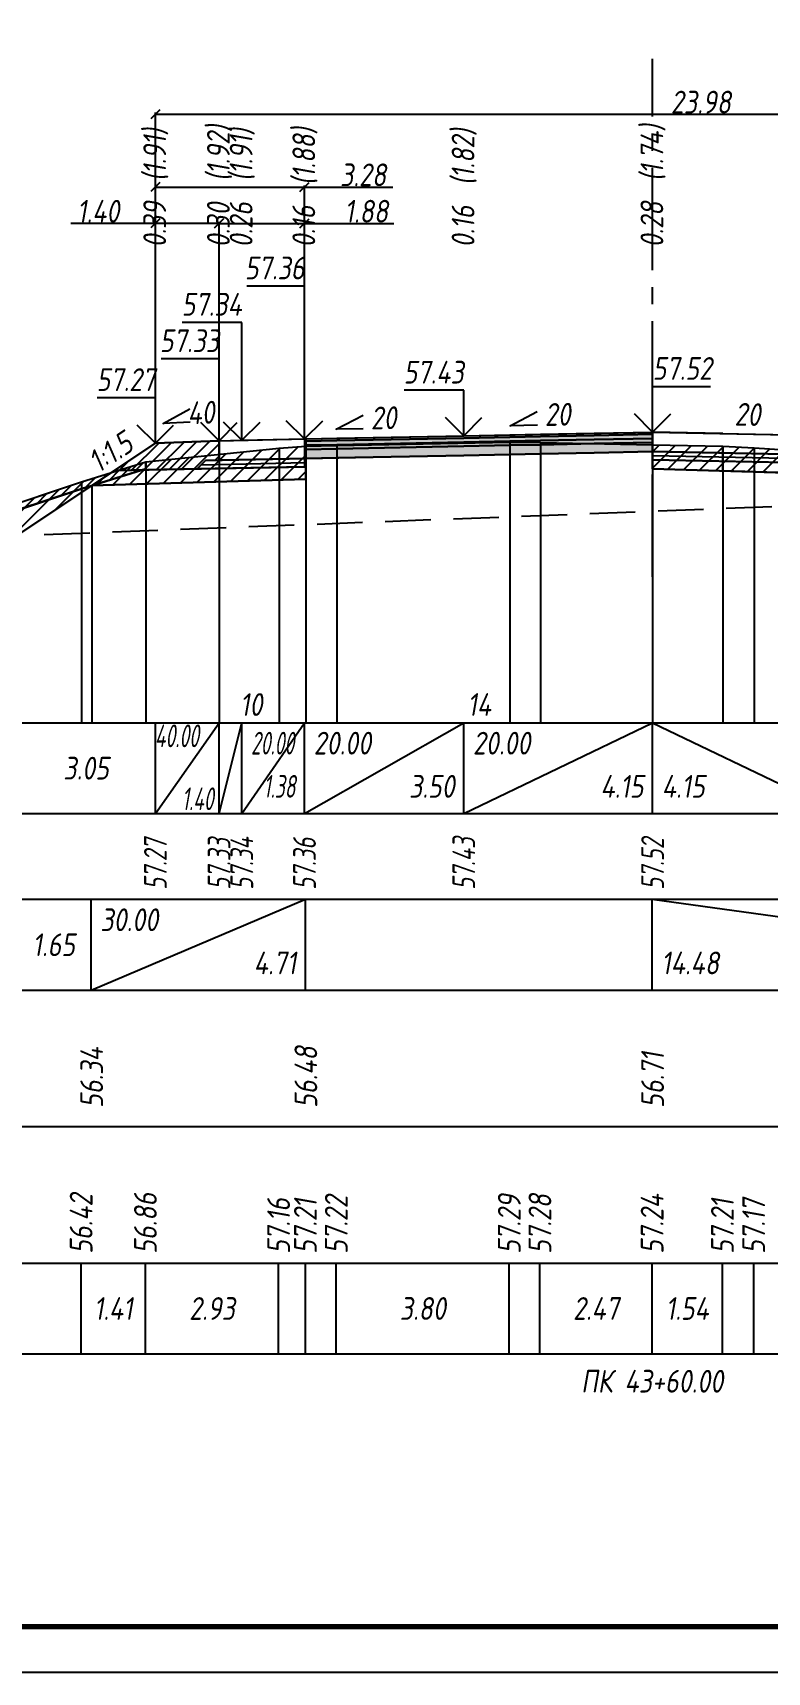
# Model space of a CAD drawing. Extents: x -717 to 1451, y -133302 to 233.
# Drawn here: x 110.3 to 191, y -68525.4 to -68345.1 of the extents above; entities that cross this region are included whole.
import ezdxf
from ezdxf.enums import TextEntityAlignment as Align

# ---------------------------------------------------------------- set-up
doc = ezdxf.new("R2010")
doc.units = 0
doc.linetypes.add('осевая2', pattern=[1.125, 0.75, -0.125, 0.125, -0.125])
doc.linetypes.add('штриховая', pattern=[0.75, 0.5, -0.25])
for name, color, linetype in [('Интерполированный поперечник', 2, 'Continuous'), ('Код_510', 7, 'Continuous'), ('Код_514', 1, 'Continuous'), ('Код_516', 1, 'Continuous'), ('Контур_0', 7, 'Continuous'), ('Контур_2521', 7, 'Continuous'), ('Контур_2564', 7, 'Continuous'), ('Контур_2660', 7, 'Continuous'), ('Контур_2665', 7, 'Continuous'), ('Контур_400', 7, 'Continuous'), ('Контур_508', 7, 'Continuous'), ('Контур_512', 7, 'Continuous'), ('Контур_513', 7, 'Continuous'), ('Красный поперечник', 1, 'Continuous'), ('Объём_2501', 7, 'Continuous'), ('Объём_2564', 7, 'Continuous'), ('Объём_2650', 7, 'Continuous'), ('Объём_2660', 7, 'Continuous'), ('Объём_2661', 7, 'Continuous'), ('Объём_2665', 7, 'Continuous'), ('Объём_2666', 7, 'Continuous'), ('Объём_2753', 7, 'Continuous'), ('Ось', 1, 'осевая2'), ('Откосы', 7, 'Continuous'), ('Отметки покрытия', 7, 'Continuous'), ('Подписи поперечников', 7, 'Continuous'), ('Рабочие отметки', 7, 'Continuous'), ('Рабочие отметки доп.', 7, 'Continuous'), ('Слои выравнивания', 7, 'Continuous'), ('Таблица', 7, 'Continuous'), ('Уклоны проезжей части', 7, 'Continuous'), ('Черный поперечник', 3, 'Continuous')]:
    doc.layers.add(name, color=color, linetype=linetype)
for name, color, linetype, true_color in [('Контур_2540', 2, 'Continuous', 0xffff00), ('Контур_2560', 2, 'Continuous', 0xffff00), ('Контур_2561', 7, 'Continuous', 0xff8040), ('Контур_2562', 3, 'Continuous', 0x00ff00), ('Контур_2563', 7, 'Continuous', 0xff8000), ('Контур_2570', 7, 'Continuous', 0x80ff00), ('Контур_2725', 7, 'Continuous', 0x323232), ('Контур_2736', 4, 'Continuous', 0x00ffff), ('Контур_2760', 7, 'Continuous', 0x323232), ('Контур_2761', 7, 'Continuous', 0x323232), ('Контур_2762', 7, 'Continuous', 0x323232), ('Контур_2763', 7, 'Continuous', 0x323232), ('Контур_402', 7, 'Continuous', 0xff6464), ('Контур_703', 4, 'Continuous', 0x00ffff), ('Объём_2500', 7, 'Continuous', 0xc0c0c0), ('Объём_2520', 7, 'Continuous', 0x80ffff), ('Объём_2540', 2, 'Continuous', 0xffff00), ('Объём_2560', 2, 'Continuous', 0xffff00), ('Объём_2561', 7, 'Continuous', 0xff8040), ('Объём_2562', 3, 'Continuous', 0x00ff00), ('Объём_2563', 7, 'Continuous', 0xff8000), ('Объём_2570', 7, 'Continuous', 0x80ff00), ('Объём_2600', 7, 'Continuous', 0x808000), ('Объём_2746', 2, 'Continuous', 0xffff00)]:
    doc.layers.add(name, color=color, linetype=linetype, true_color=true_color)
doc.styles.get("Standard").update_dxf_attribs({"font": 'txt', "height": 2.5})
doc.styles.add('М', font='romand.shx', dxfattribs={"width": 0.8, "oblique": 10, "height": 2.5})
doc.dimstyles.get("Standard").update_dxf_attribs({"dimtxt": 0.18, "dimasz": 0.18, "dimexe": 0.18, "dimexo": 0.0625, "dimgap": 0.09, "dimtad": 0, "dimtih": 1, "dimtoh": 1, "dimdec": 4, "dimzin": 0, "dimdsep": 46, "dimtxsty": 'Standard', "dimcen": 0.09, "dimadec": 0, "dimazin": 0, "dimtfac": 1, "dimtdec": 4, "dimtofl": 0, "dimtmove": 0, "dimatfit": 3, "dimfxl": 1, "dimtolj": 1, "dimtzin": 0, "dimarcsym": 0})

# ---------------------------------------------------------------- blocks, each defined once
blk = doc.blocks.new('_Oblique')
at = {"color": 0, "linetype": 'ByBlock', "lineweight": -2}
blk.add_line((-0.5, -0.5), (0.5, 0.5), dxfattribs=at)
blk = doc.blocks.new('*D2948')
at = {"color": 0, "lineweight": -2, "transparency": 16777216}
for p, q in [((123.8, -68366.09), (114.51, -68366.09)), ((123.8, -68390.27), (123.8, -68365.91)), ((130.8, -68366.09), (123.8, -68366.09)), ((130.8, -68389.99), (130.8, -68365.91))]:
    blk.add_line(p, q, dxfattribs=at)
at = {"layer": 'Defpoints', "color": 0, "transparency": 16777216}
for p in [(130.8, -68366.09), (123.8, -68390.33), (130.8, -68390.05)]:
    blk.add_point(p, dxfattribs=at)
at = {"color": 0, "lineweight": -2, "transparency": 16777216, "rotation": 180}
blk.add_blockref('_Oblique', (123.8, -68366.09), dxfattribs=at)
at = {"color": 0, "lineweight": -2, "transparency": 16777216}
blk.add_blockref('_Oblique', (130.8, -68366.09), dxfattribs=at)
at = {"color": 0, "transparency": 16777216, "insert": (117.52, -68364.75), "char_height": 2.5, "width": 0.69, "attachment_point": 5, "style": 'М'}
blk.add_mtext('\\A1;1.40', dxfattribs=at)
blk = doc.blocks.new('*D2950')
at = {"color": 0, "lineweight": -2, "transparency": 16777216}
for p, q in [((130.8, -68389.99), (130.8, -68365.91)), ((130.8, -68366.09), (140.19, -68366.09)), ((140.19, -68389.8), (140.19, -68365.91)), ((140.19, -68366.09), (150, -68366.09))]:
    blk.add_line(p, q, dxfattribs=at)
at = {"layer": 'Defpoints', "color": 0, "transparency": 16777216}
for p in [(140.19, -68366.09), (130.8, -68390.05), (140.19, -68389.86)]:
    blk.add_point(p, dxfattribs=at)
at = {"color": 0, "lineweight": -2, "transparency": 16777216, "rotation": 180}
blk.add_blockref('_Oblique', (130.8, -68366.09), dxfattribs=at)
at = {"color": 0, "lineweight": -2, "transparency": 16777216}
blk.add_blockref('_Oblique', (140.19, -68366.09), dxfattribs=at)
at = {"color": 0, "transparency": 16777216, "insert": (146.98, -68364.75), "char_height": 2.5, "width": 0.72, "attachment_point": 5, "style": 'М'}
blk.add_mtext('\\A1;1.88', dxfattribs=at)
blk = doc.blocks.new('*D2953')
at = {"color": 0, "lineweight": -2, "transparency": 16777216}
for p, q in [((123.8, -68390.27), (123.8, -68361.91)), ((140.19, -68389.8), (140.19, -68361.91)), ((123.8, -68362.09), (140.19, -68362.09)), ((140.19, -68362.09), (149.91, -68362.09))]:
    blk.add_line(p, q, dxfattribs=at)
at = {"layer": 'Defpoints', "color": 0, "transparency": 16777216}
for p in [(140.19, -68362.09), (123.8, -68390.33), (140.19, -68389.86)]:
    blk.add_point(p, dxfattribs=at)
at = {"color": 0, "lineweight": -2, "transparency": 16777216, "rotation": 180}
blk.add_blockref('_Oblique', (123.8, -68362.09), dxfattribs=at)
at = {"color": 0, "lineweight": -2, "transparency": 16777216}
blk.add_blockref('_Oblique', (140.19, -68362.09), dxfattribs=at)
at = {"color": 0, "transparency": 16777216, "insert": (146.63, -68360.75), "char_height": 2.5, "width": 0.78, "attachment_point": 5, "style": 'М'}
blk.add_mtext('\\A1;3.28', dxfattribs=at)
blk = doc.blocks.new('*D2954')
at = {"color": 0, "lineweight": -2, "transparency": 16777216}
for p, q in [((123.8, -68390.27), (123.8, -68353.91)), ((123.8, -68354.09), (243.69, -68354.09)), ((243.69, -68390.48), (243.69, -68353.91))]:
    blk.add_line(p, q, dxfattribs=at)
at = {"layer": 'Defpoints', "color": 0, "transparency": 16777216}
for p in [(243.69, -68354.09), (123.8, -68390.33), (243.69, -68390.54)]:
    blk.add_point(p, dxfattribs=at)
at = {"color": 0, "lineweight": -2, "transparency": 16777216, "rotation": 180}
blk.add_blockref('_Oblique', (123.8, -68354.09), dxfattribs=at)
at = {"color": 0, "lineweight": -2, "transparency": 16777216}
blk.add_blockref('_Oblique', (243.69, -68354.09), dxfattribs=at)
at = {"color": 0, "transparency": 16777216, "insert": (183.75, -68352.75), "char_height": 2.5, "width": 0.96, "attachment_point": 5, "style": 'М'}
blk.add_mtext('\\A1;23.98', dxfattribs=at)

msp = doc.modelspace()

# ---------------------------------------------------------------- hatches: boundary and pattern name
at = {"layer": 'Объём_2563'}
h = msp.add_hatch(dxfattribs=at)
h.set_pattern_fill('ANSI31', color=256, scale=0.3)
h.paths.add_polyline_path([(123.804, -68390.265), (130.804, -68389.985), (130.804, -68392.135), (129.304, -68392.165), (128.385, -68393.083), (119.304, -68393.265)])
at = {"layer": 'Объём_2570'}
h = msp.add_hatch(dxfattribs=at)
h.set_pattern_fill('ANSI31', color=256, scale=0.2)
h.paths.add_polyline_path([(122.762, -68393.072), (115.697, -68395.271), (108.572, -68397.644), (108.572, -68396.894), (115.697, -68394.521), (122.762, -68392.322)])
at = {"layer": 'Объём_2600'}
h = msp.add_hatch(dxfattribs=at)
h.set_pattern_fill('ANSI31', color=6, scale=0.4)
h.paths.add_polyline_path([(140.339, -68394.225), (116.804, -68394.931), (122.762, -68393.072), (122.762, -68392.322), (137.398, -68390.816), (140.339, -68390.583)])
h = msp.add_hatch(dxfattribs=at)
h.set_pattern_fill('ANSI31', color=6, scale=0.4)
h.paths.add_polyline_path([(211.591, -68394.077), (178.441, -68393.082), (178.441, -68390.429), (186.162, -68390.572), (189.598, -68390.781), (204.127, -68391.741), (204.127, -68392.491), (205.688, -68392.75)])
h = msp.add_hatch(dxfattribs=at)
h.set_pattern_fill('ANSI31', color=6, scale=0.4)
h.paths.add_polyline_path([(108.572, -68400.42), (99.144, -68400.783), (115.697, -68395.271), (116.804, -68394.931)])
at = {"layer": 'Слои выравнивания'}
for color, points in [(2, [(140.339, -68389.794), (143.734, -68389.726), (157.691, -68389.447), (162.743, -68389.346), (166.114, -68389.279), (172.03, -68389.161), (178.441, -68389.032), (178.441, -68389.282), (172.03, -68389.411), (166.114, -68389.529), (162.743, -68389.596), (157.691, -68389.697), (143.734, -68389.976), (140.339, -68390.044)]), (3, [(140.339, -68390.044), (143.734, -68389.976), (157.691, -68389.697), (162.743, -68389.596), (166.114, -68389.529), (172.03, -68389.411), (178.441, -68389.282), (178.441, -68389.732), (172.03, -68389.861), (166.114, -68389.979), (162.743, -68390.046), (157.691, -68390.147), (143.734, -68390.426), (140.339, -68390.494)]), (4, [(140.339, -68390.494), (143.734, -68390.426), (157.691, -68390.147), (162.743, -68390.046), (166.114, -68389.979), (172.03, -68389.861), (178.441, -68389.732), (178.441, -68390.182), (172.03, -68390.311), (166.114, -68390.429), (162.743, -68390.496), (157.691, -68390.597), (143.734, -68390.876), (140.339, -68390.944)]), (5, [(140.339, -68390.944), (143.734, -68390.876), (157.691, -68390.597), (162.743, -68390.496), (166.114, -68390.429), (172.03, -68390.311), (178.441, -68390.182), (178.441, -68391.182), (172.03, -68391.311), (166.114, -68391.429), (162.743, -68391.496), (157.691, -68391.597), (143.734, -68391.876), (140.339, -68391.944)])]:
    msp.add_hatch(color=color, dxfattribs=at).paths.add_polyline_path(points)

# ---------------------------------------------------------------- linework, layer by layer
at = {"flags": 128}
msp.add_lwpolyline([(-30.054, -68525.421), (389.946, -68525.421), (389.946, -68228.421), (-30.054, -68228.421)], close=True, dxfattribs=at)
at = {"const_width": 0.6, "flags": 128}
msp.add_lwpolyline([(-10.054, -68520.421), (384.946, -68520.421), (384.946, -68233.421), (-10.054, -68233.421)], close=True, dxfattribs=at)
at = {"layer": 'Интерполированный поперечник', "linetype": 'штриховая', "ltscale": 10, "flags": 128}
msp.add_lwpolyline([(96.597, -68400.881), (244.17, -68395.2)], dxfattribs=at)
at = {"layer": 'Код_510'}
for p, q in [((115.643, -68490.421), (115.643, -68480.421)), ((122.708, -68490.421), (122.708, -68480.421)), ((137.344, -68490.421), (137.344, -68480.421)), ((140.284, -68490.421), (140.284, -68480.421)), ((143.679, -68490.421), (143.679, -68480.421)), ((162.689, -68490.421), (162.689, -68480.421)), ((166.059, -68490.421), (166.059, -68480.421)), ((178.386, -68490.421), (178.386, -68480.421)), ((186.108, -68490.421), (186.108, -68480.421)), ((189.544, -68490.421), (189.544, -68480.421))]:
    msp.add_line(p, q, dxfattribs=at)
at = {"layer": 'Код_514'}
for p, q in [((123.804, -68431), (123.804, -68421)), ((123.804, -68431), (130.804, -68421)), ((130.804, -68431), (130.804, -68421)), ((130.804, -68431), (133.304, -68421)), ((133.304, -68431), (133.304, -68421)), ((133.304, -68431), (140.191, -68421)), ((140.191, -68431), (140.191, -68421)), ((140.191, -68431), (157.691, -68421)), ((157.691, -68431), (157.691, -68421)), ((157.691, -68431), (178.441, -68421)), ((178.441, -68431), (178.441, -68421)), ((178.441, -68421), (199.191, -68431))]:
    msp.add_line(p, q, dxfattribs=at)
at = {"layer": 'Код_516'}
for p, q in [((116.75, -68450.421), (116.75, -68440.421)), ((116.75, -68450.421), (140.284, -68440.421)), ((140.284, -68450.421), (140.284, -68440.421)), ((178.386, -68450.421), (178.386, -68440.421)), ((178.386, -68440.421), (250.803, -68450.421))]:
    msp.add_line(p, q, dxfattribs=at)
at = {"layer": 'Контур_0', "color": 18, "true_color": 0x000000, "flags": 128}
for points in [[(234.191, -68392.297), (178.441, -68391.182), (178.441, -68389.032), (236.691, -68390.197), (236.691, -68392.347), (234.191, -68392.297), (234.191, -68392.297)], [(130.804, -68389.985), (140.339, -68389.794), (140.339, -68391.944), (130.804, -68392.135), (130.804, -68389.985), (130.804, -68389.985)], [(119.304, -68393.265), (128.385, -68393.083), (129.304, -68392.165), (130.804, -68392.135)], [(129.304, -68392.165), (140.339, -68391.944), (140.339, -68392.844), (128.385, -68393.083), (129.304, -68392.165), (129.304, -68392.165)], [(236.691, -68393.247), (178.441, -68392.082), (178.441, -68391.182), (238.191, -68392.377), (239.109, -68393.296), (236.691, -68393.247), (236.691, -68393.247)]]:
    msp.add_lwpolyline(points, dxfattribs=at)
at = {"layer": 'Контур_2521', "color": 18, "true_color": 0x000000, "flags": 128}
for points in [[(128.845, -68392.624), (140.339, -68392.394)], [(178.441, -68391.632), (238.65, -68392.836)]]:
    msp.add_lwpolyline(points, dxfattribs=at)
at = {"layer": 'Контур_2540', "flags": 128}
for points in [[(178.441, -68393.082), (178.441, -68392.082), (248.191, -68393.477), (250.857, -68395.255), (178.441, -68393.082), (178.441, -68393.082)], [(140.339, -68394.225), (116.804, -68394.931), (119.304, -68393.265), (140.339, -68392.844), (140.339, -68394.225), (140.339, -68394.225)]]:
    msp.add_lwpolyline(points, dxfattribs=at)
at = {"layer": 'Контур_2560', "flags": 128}
msp.add_lwpolyline([(123.804, -68390.265), (123.804, -68390.265), (123.804, -68390.265), (130.804, -68389.985)], dxfattribs=at)
at = {"layer": 'Контур_2561', "flags": 128}
msp.add_lwpolyline([(130.804, -68389.985), (130.804, -68389.985), (123.804, -68390.265), (123.804, -68390.265), (130.804, -68389.985)], dxfattribs=at)
at = {"layer": 'Контур_2562', "flags": 128}
msp.add_lwpolyline([(123.804, -68390.265), (123.804, -68390.265), (123.804, -68390.265), (123.804, -68390.265), (123.804, -68390.265)], dxfattribs=at)
at = {"layer": 'Контур_2563', "flags": 128}
msp.add_lwpolyline([(123.804, -68390.265), (130.804, -68389.985), (130.804, -68392.135), (129.304, -68392.165), (128.385, -68393.083), (119.304, -68393.265), (123.804, -68390.265), (123.804, -68390.265)], dxfattribs=at)
at = {"layer": 'Контур_2564', "flags": 128}
msp.add_lwpolyline([(123.804, -68390.265), (130.804, -68389.985)], dxfattribs=at)
at = {"layer": 'Контур_2570', "flags": 128}
msp.add_lwpolyline([(96.597, -68401.631), (115.697, -68395.271), (122.762, -68393.072), (122.762, -68392.322), (137.398, -68390.816), (140.339, -68390.583), (143.734, -68390.515), (162.743, -68390.154), (166.114, -68390.201), (178.441, -68390.429), (186.162, -68390.572), (189.598, -68390.781), (204.127, -68391.741), (204.127, -68392.491), (205.688, -68392.75), (218.495, -68395.629), (222.867, -68395.449), (230.979, -68395.845), (244.17, -68395.95), (258.253, -68394.101), (284.609, -68394.149), (287.97, -68394.118)], dxfattribs=at)
at = {"layer": 'Контур_2660', "flags": 128}
for points in [[(116.804, -68394.931), (140.339, -68394.225)], [(178.441, -68393.082), (250.857, -68395.255)]]:
    msp.add_lwpolyline(points, dxfattribs=at)
at = {"layer": 'Контур_2665', "flags": 128}
msp.add_lwpolyline([(123.804, -68390.265), (123.804, -68390.265)], dxfattribs=at)
at = {"layer": 'Контур_2725', "flags": 128}
msp.add_lwpolyline([(140.339, -68391.944), (143.734, -68391.876), (157.691, -68391.597), (162.743, -68391.496), (166.114, -68391.429), (172.03, -68391.311), (178.441, -68391.182)], dxfattribs=at)
at = {"layer": 'Контур_2736', "flags": 128}
msp.add_lwpolyline([(123.804, -68390.265), (108.572, -68400.42)], dxfattribs=at)
at = {"layer": 'Контур_2760', "flags": 128}
msp.add_lwpolyline([(140.339, -68389.794), (143.734, -68389.726), (157.691, -68389.447), (162.743, -68389.346), (166.114, -68389.279), (172.03, -68389.161), (178.441, -68389.032)], dxfattribs=at)
at = {"layer": 'Контур_2761', "flags": 128}
msp.add_lwpolyline([(140.339, -68390.044), (143.734, -68389.976), (157.691, -68389.697), (162.743, -68389.596), (166.114, -68389.529), (172.03, -68389.411), (178.441, -68389.282)], dxfattribs=at)
at = {"layer": 'Контур_2762', "flags": 128}
msp.add_lwpolyline([(140.339, -68390.494), (143.734, -68390.426), (157.691, -68390.147), (162.743, -68390.046), (166.114, -68389.979), (172.03, -68389.861), (178.441, -68389.732)], dxfattribs=at)
at = {"layer": 'Контур_2763', "flags": 128}
msp.add_lwpolyline([(140.339, -68390.944), (143.734, -68390.876), (157.691, -68390.597), (162.743, -68390.496), (166.114, -68390.429), (172.03, -68390.311), (178.441, -68390.182)], dxfattribs=at)
at = {"layer": 'Контур_400', "flags": 128}
for points in [[(130.804, -68389.985), (133.304, -68389.935), (133.304, -68389.935), (140.191, -68389.797), (140.191, -68389.797), (140.191, -68389.797), (140.191, -68389.797), (157.691, -68389.447), (178.441, -68389.032)], [(178.441, -68389.032), (199.191, -68389.447), (216.691, -68389.797), (216.691, -68389.797), (216.691, -68389.797), (216.691, -68389.797), (234.191, -68390.147), (234.191, -68390.147), (236.691, -68390.197)]]:
    msp.add_lwpolyline(points, dxfattribs=at)
at = {"layer": 'Контур_402', "flags": 128}
msp.add_lwpolyline([(116.804, -68394.931), (140.339, -68394.225), (140.339, -68391.944), (178.441, -68391.182), (178.441, -68393.082), (250.857, -68395.255)], dxfattribs=at)
at = {"layer": 'Контур_508', "flags": 128}
msp.add_lwpolyline([(108.572, -68400.42), (116.804, -68394.931), (140.339, -68394.225), (140.339, -68391.944), (178.441, -68391.182), (178.441, -68393.082), (250.857, -68395.255), (254.492, -68397.678), (256.492, -68397.678), (262.97, -68393.36)], dxfattribs=at)
at = {"layer": 'Контур_512', "flags": 128}
for points in [[(108.572, -68400.42), (116.804, -68394.931), (140.339, -68394.225)], [(178.441, -68393.082), (250.857, -68395.255), (254.492, -68397.678), (256.492, -68397.678), (262.97, -68393.36)]]:
    msp.add_lwpolyline(points, dxfattribs=at)
at = {"layer": 'Контур_513', "flags": 128}
msp.add_lwpolyline([(108.572, -68400.42), (116.804, -68394.931), (140.339, -68394.225), (140.339, -68391.944), (178.441, -68391.182), (178.441, -68393.082), (250.857, -68395.255), (254.492, -68397.678), (256.492, -68397.678), (262.97, -68393.36)], dxfattribs=at)
at = {"layer": 'Контур_703', "flags": 128}
msp.add_lwpolyline([(123.804, -68390.265), (108.572, -68400.42)], dxfattribs=at)
at = {"layer": 'Красный поперечник'}
for p, q in [((157.691, -68389.447), (178.441, -68389.032)), ((178.441, -68389.032), (199.191, -68389.447)), ((108.572, -68400.42), (123.804, -68390.265)), ((123.804, -68390.265), (130.804, -68389.985)), ((130.804, -68389.985), (133.304, -68389.935)), ((133.304, -68389.935), (140.191, -68389.797)), ((140.191, -68389.797), (157.691, -68389.447)), ((140.339, -68394.225), (140.339, -68421)), ((178.441, -68393.082), (178.441, -68421)), ((116.804, -68394.931), (116.804, -68421))]:
    msp.add_line(p, q, dxfattribs=at)
at = {"layer": 'Объём_2500', "color": 18, "true_color": 0x000000, "flags": 128}
for points in [[(234.191, -68392.297), (178.441, -68391.182), (178.441, -68389.032), (236.691, -68390.197), (236.691, -68392.347), (234.191, -68392.297), (234.191, -68392.297)], [(130.804, -68389.985), (140.339, -68389.794), (140.339, -68391.944), (130.804, -68392.135), (130.804, -68389.985), (130.804, -68389.985)], [(140.191, -68391.947), (130.804, -68392.135), (130.804, -68389.985), (130.804, -68389.985), (130.804, -68389.985), (140.191, -68389.797), (140.191, -68391.947)]]:
    msp.add_lwpolyline(points, dxfattribs=at)
at = {"layer": 'Объём_2501', "flags": 128}
for points in [[(130.804, -68389.985), (133.304, -68389.935), (133.304, -68389.935), (140.191, -68389.797), (140.191, -68389.797), (140.191, -68389.797), (140.191, -68389.797), (157.691, -68389.447), (178.441, -68389.032)], [(178.441, -68389.032), (199.191, -68389.447), (216.691, -68389.797), (216.691, -68389.797), (216.691, -68389.797), (216.691, -68389.797), (234.191, -68390.147), (234.191, -68390.147), (236.691, -68390.197)], [(130.804, -68389.985), (133.304, -68389.935), (133.304, -68389.935), (140.191, -68389.797)]]:
    msp.add_lwpolyline(points, dxfattribs=at)
at = {"layer": 'Объём_2520', "color": 250, "flags": 128}
for points in [[(129.304, -68392.165), (140.339, -68391.944), (140.339, -68392.844), (128.385, -68393.083), (129.304, -68392.165), (129.304, -68392.165)], [(140.191, -68392.847), (128.385, -68393.083), (129.304, -68392.165), (129.304, -68392.165), (129.304, -68392.165), (140.191, -68391.947), (140.191, -68392.847)], [(236.691, -68393.247), (178.441, -68392.082), (178.441, -68391.182), (238.191, -68392.377), (239.109, -68393.296), (236.691, -68393.247), (236.691, -68393.247)]]:
    msp.add_lwpolyline(points, dxfattribs=at)
at = {"layer": 'Объём_2540', "flags": 128}
for points in [[(178.441, -68393.082), (178.441, -68392.082), (248.191, -68393.477), (250.857, -68395.255), (178.441, -68393.082), (178.441, -68393.082)], [(140.339, -68394.225), (116.804, -68394.931), (119.304, -68393.265), (140.339, -68392.844), (140.339, -68394.225), (140.339, -68394.225)], [(140.339, -68394.225), (116.804, -68394.931), (119.304, -68393.265), (140.339, -68392.844), (140.339, -68394.225)]]:
    msp.add_lwpolyline(points, dxfattribs=at)
at = {"layer": 'Объём_2560', "flags": 128}
msp.add_lwpolyline([(123.804, -68390.265), (123.804, -68390.265), (123.804, -68390.265), (130.804, -68389.985)], dxfattribs=at)
msp.add_lwpolyline([(123.804, -68390.265), (123.804, -68390.265), (123.804, -68390.265), (130.804, -68389.985)], dxfattribs=at)
at = {"layer": 'Объём_2561', "flags": 128}
msp.add_lwpolyline([(130.804, -68389.985), (130.804, -68389.985), (123.804, -68390.265), (123.804, -68390.265), (130.804, -68389.985)], dxfattribs=at)
msp.add_lwpolyline([(130.804, -68389.985), (130.804, -68389.985), (123.804, -68390.265), (123.804, -68390.265), (130.804, -68389.985)], dxfattribs=at)
at = {"layer": 'Объём_2562', "flags": 128}
msp.add_lwpolyline([(123.804, -68390.265), (123.804, -68390.265), (123.804, -68390.265), (123.804, -68390.265), (123.804, -68390.265)], dxfattribs=at)
msp.add_lwpolyline([(123.804, -68390.265), (123.804, -68390.265), (123.804, -68390.265), (123.804, -68390.265), (123.804, -68390.265)], dxfattribs=at)
at = {"layer": 'Объём_2563', "color": 250, "flags": 128}
msp.add_lwpolyline([(123.804, -68390.265), (130.804, -68389.985), (130.804, -68392.135), (129.304, -68392.165), (128.385, -68393.083), (119.304, -68393.265), (123.804, -68390.265), (123.804, -68390.265)], dxfattribs=at)
msp.add_lwpolyline([(123.804, -68390.265), (130.804, -68389.985), (130.804, -68392.135), (129.304, -68392.165), (128.385, -68393.083), (119.304, -68393.265), (123.804, -68390.265), (123.804, -68390.265)], dxfattribs=at)
at = {"layer": 'Объём_2564', "flags": 128}
msp.add_lwpolyline([(123.804, -68390.265), (130.804, -68389.985)], dxfattribs=at)
msp.add_lwpolyline([(123.804, -68390.265), (130.804, -68389.985)], dxfattribs=at)
at = {"layer": 'Объём_2570', "flags": 128}
msp.add_lwpolyline([(122.762, -68393.072), (115.697, -68395.271), (108.572, -68397.644), (108.572, -68396.894), (115.697, -68394.521), (122.762, -68392.322), (122.762, -68393.072), (122.762, -68393.072)], dxfattribs=at)
msp.add_lwpolyline([(122.762, -68393.072), (115.697, -68395.271), (108.572, -68397.644), (108.572, -68396.894), (115.697, -68394.521), (122.762, -68392.322), (122.762, -68393.072), (122.762, -68393.072)], dxfattribs=at)
at = {"layer": 'Объём_2650', "color": 6, "flags": 128}
for points in [[(137.398, -68390.816), (140.339, -68390.583), (140.339, -68394.225), (116.804, -68394.931), (122.762, -68393.072), (122.762, -68392.322), (137.398, -68390.816), (137.398, -68390.816)], [(140.339, -68394.225), (116.804, -68394.931), (122.762, -68393.072), (122.762, -68392.322), (137.398, -68390.816), (137.398, -68390.816), (137.398, -68390.816), (140.339, -68390.583), (140.339, -68394.225)], [(211.591, -68394.077), (178.441, -68393.082), (178.441, -68390.429), (186.162, -68390.572), (189.598, -68390.781), (204.127, -68391.741), (204.127, -68392.491), (205.688, -68392.75), (211.591, -68394.077), (211.591, -68394.077)], [(108.572, -68400.42), (99.144, -68400.783), (115.697, -68395.271), (116.804, -68394.931), (108.572, -68400.42), (108.572, -68400.42)], [(108.572, -68400.42), (99.144, -68400.783), (115.697, -68395.271), (116.804, -68394.931), (108.572, -68400.42), (108.572, -68400.42)]]:
    msp.add_lwpolyline(points, dxfattribs=at)
at = {"layer": 'Объём_2660', "flags": 128}
for points in [[(116.804, -68394.931), (140.339, -68394.225)], [(116.804, -68394.931), (140.191, -68394.23)], [(178.441, -68393.082), (250.857, -68395.255)]]:
    msp.add_lwpolyline(points, dxfattribs=at)
at = {"layer": 'Объём_2661', "flags": 128}
msp.add_lwpolyline([(123.804, -68390.265), (108.572, -68400.42)], dxfattribs=at)
msp.add_lwpolyline([(123.804, -68390.265), (108.572, -68400.42)], dxfattribs=at)
at = {"layer": 'Объём_2665', "flags": 128}
msp.add_lwpolyline([(123.804, -68390.265), (123.804, -68390.265)], dxfattribs=at)
msp.add_lwpolyline([(123.804, -68390.265), (123.804, -68390.265)], dxfattribs=at)
at = {"layer": 'Объём_2666', "flags": 128}
msp.add_lwpolyline([(123.804, -68390.265), (108.572, -68400.42)], dxfattribs=at)
msp.add_lwpolyline([(123.804, -68390.265), (108.572, -68400.42)], dxfattribs=at)
at = {"layer": 'Объём_2746', "flags": 128}
for points in [[(122.762, -68393.072), (122.762, -68392.322), (137.398, -68390.816), (140.339, -68390.583), (140.339, -68394.225), (116.804, -68394.931), (122.762, -68393.072), (122.762, -68393.072)], [(140.339, -68394.225), (116.804, -68394.931), (122.762, -68393.072), (122.762, -68393.072), (122.762, -68393.072), (122.762, -68392.322), (137.398, -68390.816), (140.339, -68390.583), (140.339, -68394.225)], [(204.127, -68392.491), (205.688, -68392.75), (211.591, -68394.077), (186.162, -68393.314), (186.162, -68390.572), (189.598, -68390.781), (204.127, -68391.741), (204.127, -68392.491), (204.127, -68392.491)]]:
    msp.add_lwpolyline(points, dxfattribs=at)
at = {"layer": 'Объём_2753', "flags": 128}
for points in [[(186.162, -68389.187), (178.441, -68389.032)], [(140.339, -68389.794), (140.339, -68389.794)]]:
    msp.add_lwpolyline(points, dxfattribs=at)
at = {"layer": 'Ось', "ltscale": 15}
msp.add_line((178.441, -68404.971), (178.441, -68348.003), dxfattribs=at)
at = {"layer": 'Отметки покрытия', "color": 1}
for p, q in [((140.191, -68372.985), (133.841, -68372.985)), ((140.191, -68389.797), (140.191, -68372.985)), ((133.304, -68376.985), (126.754, -68376.985)), ((133.304, -68389.935), (133.304, -68376.985)), ((130.804, -68380.985), (124.454, -68380.985)), ((130.804, -68389.985), (130.804, -68380.985)), ((123.804, -68385.265), (117.404, -68385.265)), ((123.804, -68390.265), (123.804, -68385.265)), ((157.691, -68384.447), (151.141, -68384.447)), ((157.691, -68389.447), (157.691, -68384.447)), ((178.441, -68389.032), (178.441, -68384.032)), ((178.441, -68384.032), (184.791, -68384.032)), ((178.441, -68389.032), (176.441, -68387.032)), ((178.441, -68389.032), (180.441, -68387.032)), ((123.804, -68390.265), (121.804, -68388.265)), ((123.804, -68390.265), (125.804, -68388.265)), ((130.804, -68389.985), (128.804, -68387.985)), ((130.804, -68389.985), (132.804, -68387.985)), ((133.304, -68389.935), (131.304, -68387.935)), ((133.304, -68389.935), (135.304, -68387.935)), ((140.191, -68389.797), (138.191, -68387.797)), ((140.191, -68389.797), (142.191, -68387.797)), ((157.691, -68389.447), (155.691, -68387.447)), ((157.691, -68389.447), (159.691, -68387.447))]:
    msp.add_line(p, q, dxfattribs=at)
at = {"layer": 'Слои выравнивания'}
for p, q in [((178.441, -68389.032), (178.441, -68421)), ((130.804, -68389.985), (130.804, -68421)), ((140.339, -68389.794), (140.339, -68421))]:
    msp.add_line(p, q, dxfattribs=at)
at = {"layer": 'Слои выравнивания', "color": 2, "flags": 128}
msp.add_lwpolyline([(140.339, -68389.794), (143.734, -68389.726), (157.691, -68389.447), (162.743, -68389.346), (166.114, -68389.279), (172.03, -68389.161), (178.441, -68389.032), (178.441, -68389.282), (172.03, -68389.411), (166.114, -68389.529), (162.743, -68389.596), (157.691, -68389.697), (143.734, -68389.976), (140.339, -68390.044)], close=True, dxfattribs=at)
at = {"layer": 'Слои выравнивания', "color": 3, "flags": 128}
msp.add_lwpolyline([(140.339, -68390.044), (143.734, -68389.976), (157.691, -68389.697), (162.743, -68389.596), (166.114, -68389.529), (172.03, -68389.411), (178.441, -68389.282), (178.441, -68389.732), (172.03, -68389.861), (166.114, -68389.979), (162.743, -68390.046), (157.691, -68390.147), (143.734, -68390.426), (140.339, -68390.494)], close=True, dxfattribs=at)
at = {"layer": 'Слои выравнивания', "color": 4, "flags": 128}
msp.add_lwpolyline([(140.339, -68390.494), (143.734, -68390.426), (157.691, -68390.147), (162.743, -68390.046), (166.114, -68389.979), (172.03, -68389.861), (178.441, -68389.732), (178.441, -68390.182), (172.03, -68390.311), (166.114, -68390.429), (162.743, -68390.496), (157.691, -68390.597), (143.734, -68390.876), (140.339, -68390.944)], close=True, dxfattribs=at)
at = {"layer": 'Слои выравнивания', "color": 5, "flags": 128}
msp.add_lwpolyline([(140.339, -68390.944), (143.734, -68390.876), (157.691, -68390.597), (162.743, -68390.496), (166.114, -68390.429), (172.03, -68390.311), (178.441, -68390.182), (178.441, -68391.182), (172.03, -68391.311), (166.114, -68391.429), (162.743, -68391.496), (157.691, -68391.597), (143.734, -68391.876), (140.339, -68391.944)], close=True, dxfattribs=at)
at = {"layer": 'Таблица'}
for p, q in [((83.572, -68421), (287.97, -68421)), ((83.572, -68431), (287.97, -68431)), ((83.572, -68440.421), (287.97, -68440.421)), ((83.517, -68450.421), (287.916, -68450.421)), ((83.517, -68465.421), (287.916, -68465.421)), ((83.517, -68480.421), (287.916, -68480.421)), ((83.517, -68490.421), (287.916, -68490.421))]:
    msp.add_line(p, q, dxfattribs=at)
at = {"layer": 'Уклоны проезжей части', "color": 1, "flags": 128}
for points in [[(127.638, -68387.966), (124.64, -68388.086), (127.578, -68386.467)], [(146.649, -68388.669), (143.65, -68388.729), (146.619, -68387.17)], [(165.774, -68388.287), (162.775, -68388.347), (165.744, -68386.787)]]:
    msp.add_lwpolyline(points, dxfattribs=at)
at = {"layer": 'Черный поперечник', "color": 7}
for p, q in [((137.398, -68390.816), (137.398, -68421)), ((140.339, -68390.583), (140.339, -68421)), ((143.734, -68390.515), (143.734, -68421)), ((162.743, -68390.154), (162.743, -68421)), ((166.114, -68390.201), (166.114, -68421)), ((178.441, -68390.429), (178.441, -68421)), ((186.162, -68390.572), (186.162, -68421)), ((189.598, -68390.781), (189.598, -68421)), ((122.762, -68392.322), (122.762, -68421)), ((115.697, -68394.521), (115.697, -68421))]:
    msp.add_line(p, q, dxfattribs=at)
at = {"layer": 'Черный поперечник', "flags": 128}
msp.add_lwpolyline([(83.572, -68401), (85.729, -68400.993), (94.088, -68400.757), (96.597, -68400.881), (115.697, -68394.521), (122.762, -68392.322), (137.398, -68390.816), (140.339, -68390.583), (143.734, -68390.515), (162.743, -68390.154), (166.114, -68390.201), (178.441, -68390.429), (186.162, -68390.572), (189.598, -68390.781), (204.127, -68391.741), (205.688, -68392), (218.495, -68394.879), (222.867, -68394.699), (230.979, -68395.095), (244.17, -68395.2), (258.253, -68393.351), (284.609, -68393.399), (287.97, -68393.368)], dxfattribs=at)

# ---------------------------------------------------------------- texts
at = {"layer": 'Код_510', "style": 'М', "oblique": 10, "width": 0.8}
for s, p in [('56.42', (115.643, -68479.421)), ('56.86', (122.708, -68479.421)), ('57.16', (137.344, -68479.421)), ('57.21', (140.284, -68479.421)), ('57.22', (143.679, -68479.421)), ('57.29', (162.689, -68479.421)), ('57.28', (166.059, -68479.421)), ('57.24', (178.386, -68479.421)), ('57.21', (186.108, -68479.421)), ('57.17', (189.544, -68479.421))]:
    msp.add_text(s, height=2.5, rotation=90, dxfattribs=at).set_placement(p, align=Align.MIDDLE_LEFT)
for s, p in [('1.41', (119.176, -68485.421)), ('2.93', (130.026, -68485.421)), ('3.80', (153.184, -68485.421)), ('2.47', (172.223, -68485.421)), ('1.54', (182.247, -68485.421))]:
    msp.add_text(s, height=2.5, dxfattribs=at).set_placement(p, align=Align.MIDDLE_CENTER)
at = {"layer": 'Код_514', "style": 'М', "oblique": 10}
for s, width, p in [('40.00', 0.6, (123.734, -68421.197)), ('20.00', 0.6, (134.304, -68422)), ('20.00', 0.8, (141.191, -68422)), ('20.00', 0.8, (158.691, -68422))]:
    msp.add_text(s, height=2.5, dxfattribs=dict(at, width=width)).set_placement(p, align=Align.TOP_LEFT)
at = {"layer": 'Код_514', "style": 'М', "oblique": 10, "width": 0.8}
msp.add_text('3.05', height=2.5, dxfattribs=at).set_placement((116.188, -68426), align=Align.MIDDLE_CENTER)
at = {"layer": 'Код_514', "style": 'М', "oblique": 10}
for s, width, p in [('1.38', 0.6, (139.191, -68430)), ('3.50', 0.8, (156.691, -68430)), ('4.15', 0.8, (177.441, -68430)), ('1.40', 0.6, (130.191, -68431.368))]:
    msp.add_text(s, height=2.5, dxfattribs=dict(at, width=width)).set_placement(p, align=Align.BOTTOM_RIGHT)
at = {"layer": 'Код_514', "style": 'М', "oblique": 10, "width": 0.8}
msp.add_text('4.15', height=2.5, dxfattribs=at).set_placement((179.441, -68430), align=Align.BOTTOM_LEFT)
at = {"layer": 'Код_514', "style": 'М', "oblique": 10, "width": 0.7}
for s, p in [('57.27', (123.804, -68439.382)), ('57.33', (130.804, -68439.382)), ('57.34', (133.304, -68439.382)), ('57.36', (140.191, -68439.382)), ('57.43', (157.691, -68439.382)), ('57.52', (178.441, -68439.382))]:
    msp.add_text(s, height=2.5, rotation=90, dxfattribs=at).set_placement(p, align=Align.MIDDLE_LEFT)
at = {"layer": 'Код_516', "style": 'М', "oblique": 10, "width": 0.8}
msp.add_text('30.00', height=2.5, dxfattribs=at).set_placement((117.75, -68441.421), align=Align.TOP_LEFT)
msp.add_text('1.65', height=2.5, dxfattribs=at).set_placement((112.634, -68445.421), align=Align.MIDDLE_CENTER)
msp.add_text('4.71', height=2.5, dxfattribs=at).set_placement((139.284, -68449.421), align=Align.BOTTOM_RIGHT)
msp.add_text('14.48', height=2.5, dxfattribs=at).set_placement((179.386, -68449.421), align=Align.BOTTOM_LEFT)
for s, p in [('56.34', (116.804, -68463.371)), ('56.48', (140.339, -68463.371)), ('56.71', (178.441, -68463.371))]:
    msp.add_text(s, height=2.5, rotation=90, dxfattribs=at).set_placement(p, align=Align.MIDDLE_LEFT)
at = {"layer": 'Откосы', "color": 1, "style": 'М', "oblique": 10, "width": 0.8}
for s, rotation, p in [('40', 2.29061, (128.893, -68388.896)), ('20', 1.14576, (148.921, -68389.479)), ('20', 1.14576, (168.046, -68389.096)), ('20', 358.85423, (188.836, -68389.096)), ('1:1.5', 33.69007, (120.002, -68392.89))]:
    msp.add_text(s, height=2.5, rotation=rotation, dxfattribs=at).set_placement(p, align=Align.BOTTOM_CENTER)
at = {"layer": 'Отметки покрытия', "color": 1, "style": 'М', "oblique": 10, "width": 0.8}
for s, p in [('57.36', (140.191, -68372.992)), ('57.34', (133.304, -68376.992)), ('57.33', (130.804, -68380.992)), ('57.43', (157.691, -68384.455)), ('57.27', (123.804, -68385.272))]:
    msp.add_text(s, height=2.5, dxfattribs=at).set_placement(p, align=Align.BOTTOM_RIGHT)
msp.add_text('57.52', height=2.5, dxfattribs=at).set_placement((178.441, -68384.04), align=Align.BOTTOM_LEFT)
at = {"layer": 'Подписи поперечников', "style": 'М', "oblique": 10, "width": 0.8}
msp.add_text('ПК 43+60.00', height=2.5, dxfattribs=at).set_placement((178.386, -68495.421), align=Align.BOTTOM_CENTER)
at = {"layer": 'Рабочие отметки', "color": 1, "style": 'М', "oblique": 10, "width": 0.8}
for s, p in [('0.39', (123.726, -68368.735)), ('0.30', (130.726, -68368.735)), ('0.26', (133.226, -68368.735)), ('0.28', (178.363, -68368.735)), ('0.16', (140.113, -68368.735)), ('0.16', (157.613, -68368.735))]:
    msp.add_text(s, height=2.5, rotation=90, dxfattribs=at).set_placement(p, align=Align.MIDDLE_LEFT)
at = {"layer": 'Рабочие отметки доп.', "color": 1, "style": 'М', "oblique": 10, "width": 0.8}
for s, p in [('(1.91)', (123.726, -68361.435)), ('(1.92)', (130.726, -68361.435)), ('(1.91)', (133.226, -68361.435)), ('(1.88)', (140.113, -68361.885)), ('(1.82)', (157.613, -68361.885)), ('(1.74)', (178.363, -68361.435))]:
    msp.add_text(s, height=2.5, rotation=90, dxfattribs=at).set_placement(p, align=Align.MIDDLE_LEFT)
at = {"layer": 'Слои выравнивания', "style": 'М', "oblique": 10, "width": 0.8}
for s, p in [('10', (134.332, -68421)), ('14', (159.39, -68421))]:
    msp.add_text(s, height=2.5, dxfattribs=at).set_placement(p, align=Align.BOTTOM_CENTER)

# ---------------------------------------------------------------- dimensions: what is measured, and where the dimension line sits
at = {"color": 5}
dim = msp.add_linear_dim(base=(243.691, -68354.095), p1=(123.804, -68390.328), p2=(243.691, -68390.54), angle=180, dimstyle='Standard', override={"dimtxt": 2.5, "dimasz": 1, "dimtad": 1, "dimdec": 2, "dimlfac": 0.2, "dimtxsty": 'М', "dimblk1": 'Oblique', "dimblk2": 'Oblique', "dimsah": 1}, dxfattribs=at)
dim.commit()
dim.dimension.update_dxf_attribs({"geometry": '*D2954', "text_midpoint": (183.747, -68352.755)})
for base, p1, p2, picture, middle in [((140.191, -68362.095), (123.804, -68390.328), (140.191, -68389.86), '*D2953', (146.628, -68362.095)), ((130.804, -68366.095), (123.804, -68390.328), (130.804, -68390.048), '*D2948', (117.515, -68366.095)), ((140.191, -68366.095), (130.804, -68390.048), (140.191, -68389.86), '*D2950', (146.984, -68366.095))]:
    dim = msp.add_linear_dim(base=base, p1=p1, p2=p2, angle=180, dimstyle='Standard', override={"dimtxt": 2.5, "dimasz": 1, "dimtad": 1, "dimdec": 2, "dimlfac": 0.2, "dimtxsty": 'М', "dimblk1": 'Oblique', "dimblk2": 'Oblique', "dimsah": 1}, dxfattribs=at)
    dim.commit()
    dim.dimension.update_dxf_attribs({"geometry": picture, "text_midpoint": middle, "dimtype": 160})

doc.saveas('drawing.dxf')
